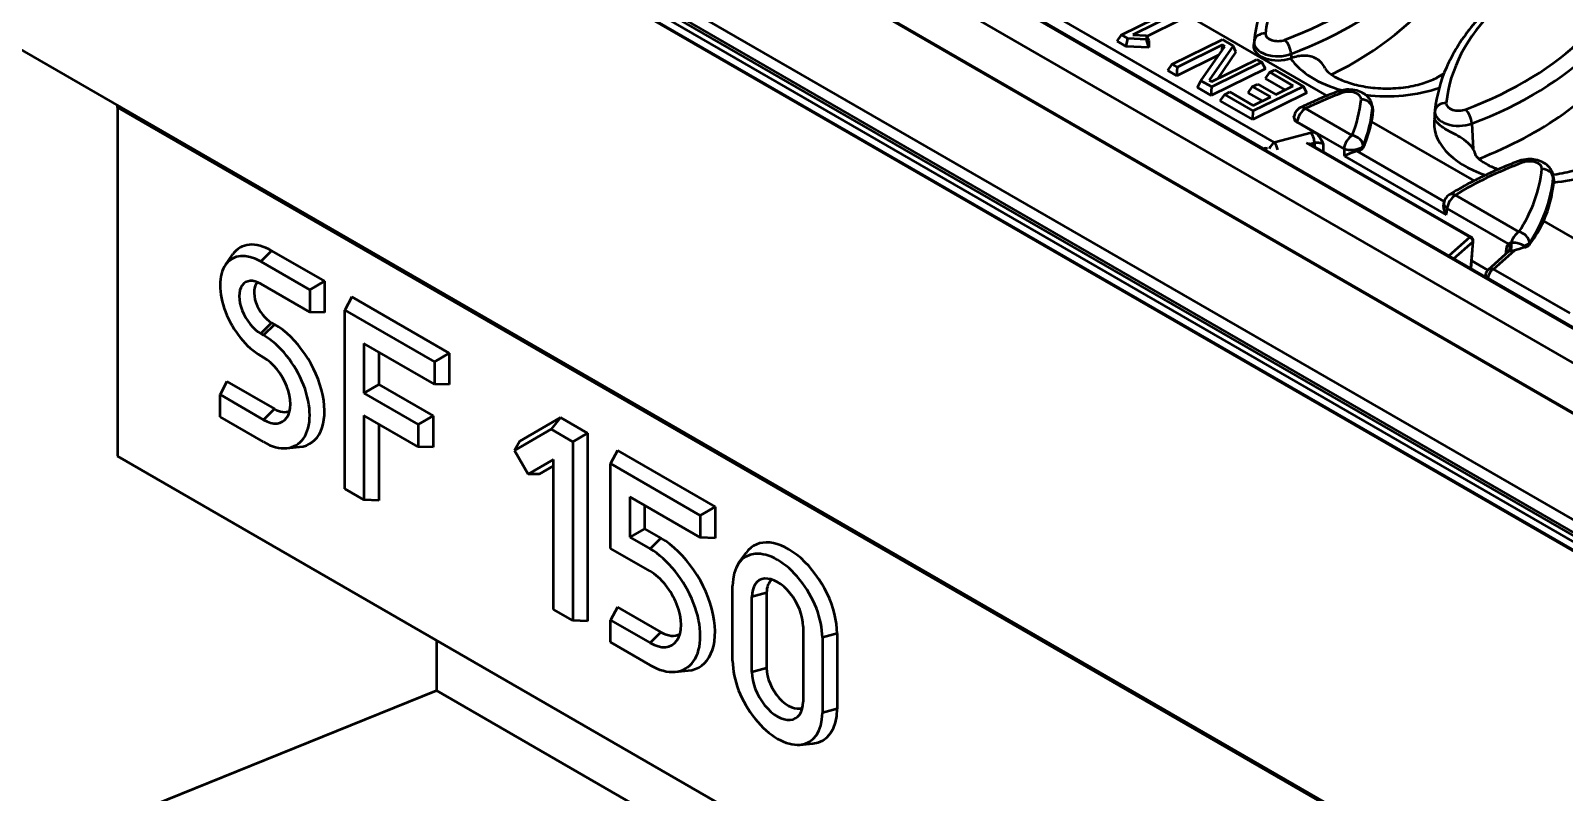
# Model space of a CAD drawing. Header units: millimetres. Extents: x 0 to 2219, y -32 to 1188.
# Drawn here: x 194.9 to 274.9, y 131.4 to 171.1 of the extents above; entities that cross this region are included whole.
import ezdxf

# ---------------------------------------------------------------- set-up
doc = ezdxf.new("R2010")
doc.units = ezdxf.units.MM
doc.header["$LTSCALE"] = 2
doc.layers.add('Sichtbar (ISO)', color=7, linetype='Continuous', lineweight=50)
doc.layers.add('Sichtbar schmal (ISO)', color=7, linetype='Continuous', lineweight=50)

msp = doc.modelspace()

# ---------------------------------------------------------------- linework, layer by layer
at = {"layer": 'Sichtbar (ISO)'}
for p, q in [((334.6797, 121.4207), (193.2583, 203.0704)), ((191.6027, 202.1623), (333.024, 120.5126)), ((190.5127, 192.9936), (331.9341, 111.344)), ((252.1904, 173.7139), (262.5332, 167.7425)), ((251.8314, 170.9168), (254.4466, 172.2)), ((254.7121, 172.0467), (252.4113, 170.9177)), ((254.8966, 171.6997), (253.1485, 170.842)), ((251.6047, 170.5879), (251.8314, 170.9168)), ((252.0761, 170.3158), (251.6047, 170.5879)), ((252.1573, 170.7287), (251.8314, 170.9168)), ((252.0761, 170.3158), (252.1573, 170.7287)), ((253.1285, 170.6858), (252.1573, 170.7287)), ((252.4113, 170.9177), (253.128, 170.8861)), ((253.252, 170.6194), (253.128, 170.8861)), ((253.128, 170.8861), (253.1285, 170.6858)), ((253.2529, 170.2639), (253.1285, 170.6858)), ((253.252, 170.6194), (253.2529, 170.2639)), ((254.4713, 169.3926), (257.0865, 170.6758)), ((257.0872, 170.3926), (254.7368, 169.2393)), ((257.6443, 170.3537), (256.4035, 168.5598)), ((257.0747, 170.1239), (257.0872, 170.3926)), ((257.0865, 170.6758), (257.6443, 170.3537)), ((257.2111, 170.3211), (257.0872, 170.3926)), ((257.7912, 170.0285), (257.6443, 170.3537)), ((258.7429, 170.6328), (258.7208, 170.4276)), ((194.1483, 170.3189), (263.7276, 130.1473)), ((253.2529, 170.2639), (252.0761, 170.3158)), ((256.8916, 169.8592), (254.7159, 168.7916)), ((255.9703, 168.5272), (257.2111, 170.3211)), ((256.5274, 168.4883), (258.8778, 169.6416)), ((257.7912, 170.0285), (256.8278, 168.6357)), ((258.8778, 169.6416), (259.1433, 169.4883)), ((254.2445, 169.0638), (254.4713, 169.3926)), ((254.7159, 168.7916), (254.2445, 169.0638)), ((254.7368, 169.2393), (254.4713, 169.3926)), ((254.7159, 168.7916), (254.7368, 169.2393)), ((259.3278, 169.1413), (256.5073, 167.7574)), ((259.1433, 169.4883), (256.5282, 168.2051)), ((259.3278, 169.1413), (259.1433, 169.4883)), ((259.3291, 168.6385), (259.5559, 168.9674)), ((259.5559, 168.9674), (259.8206, 169.0973)), ((260.7815, 168.2597), (259.5559, 168.9674)), ((259.8206, 169.0973), (261.3118, 168.2363)), ((268.371, 168.7449), (268.6359, 168.8978)), ((255.7811, 168.1766), (255.9703, 168.5272)), ((256.5073, 167.7574), (255.7811, 168.1766)), ((256.5282, 168.2051), (255.9703, 168.5272)), ((256.4035, 168.5598), (256.5274, 168.4883)), ((256.5073, 167.7574), (256.5282, 168.2051)), ((257.2055, 167.8141), (257.4702, 167.944)), ((257.4702, 167.944), (258.6959, 167.2364)), ((258.4367, 167.8986), (258.6635, 168.2274)), ((258.6635, 168.2274), (258.9283, 168.3573)), ((259.6063, 167.6831), (258.6635, 168.2274)), ((261.3118, 168.2363), (258.6966, 166.9532)), ((258.9283, 168.3573), (259.8711, 167.813)), ((260.351, 168.0485), (259.3291, 168.6385)), ((259.8711, 167.813), (260.7815, 168.2597)), ((261.4962, 167.8894), (261.3118, 168.2363)), ((199.4717, 167.1388), (199.4717, 148.9559)), ((256.9787, 167.4852), (257.2055, 167.8141)), ((258.6757, 166.5054), (256.9787, 167.4852)), ((258.6966, 166.9532), (257.2055, 167.8141)), ((259.1758, 167.4719), (258.4367, 167.8986)), ((261.4962, 167.8894), (258.6757, 166.5054)), ((258.6959, 167.2364), (259.6063, 167.6831)), ((264.9135, 167.1768), (264.9356, 166.9716)), ((258.6757, 166.5054), (258.6966, 166.9532)), ((260.8152, 166.628), (260.8228, 166.6756)), ((260.99, 166.3639), (261.902, 165.8374)), ((264.8698, 166.3935), (270.2091, 163.3108)), ((268.171, 167.004), (268.1489, 166.7988)), ((259.1976, 165.0003), (259.3442, 165.0367)), ((270.0707, 160.3694), (261.5839, 165.2692)), ((274.3416, 163.5479), (274.3644, 163.3355)), ((268.6267, 162.0758), (268.6393, 162.1599)), ((273.8433, 161.2126), (278.0621, 158.7769)), ((270.0513, 158.7339), (270.17, 160.1798)), ((205.106, 158.937), (205.4935, 159.4857)), ((207.5126, 159.6637), (210.2703, 158.0715)), ((272.0102, 159.6235), (270.9431, 158.6681)), ((206.9469, 159.0993), (209.4987, 157.626)), ((270.0844, 159.1371), (270.9255, 158.6514)), ((270.8134, 158.4227), (270.7975, 158.3031)), ((209.4987, 156.4685), (206.9469, 157.9418)), ((210.2703, 158.0715), (209.4987, 157.626)), ((209.4987, 157.626), (209.4987, 156.4685)), ((210.2703, 158.0715), (210.2703, 156.4385)), ((211.6845, 157.255), (211.3247, 156.5718)), ((211.6845, 157.255), (216.7757, 154.3156)), ((210.2703, 156.4385), (209.4987, 156.4685)), ((211.3247, 156.5718), (216.0041, 153.8701)), ((211.3247, 147.2493), (211.3247, 156.5718)), ((206.9469, 155.3434), (207.0883, 155.2618)), ((207.5126, 155.9078), (207.654, 155.8261)), ((216.0041, 152.7126), (212.3271, 154.8355)), ((212.3271, 154.8355), (212.3271, 152.2371)), ((213.0987, 154.3901), (213.0987, 152.6826)), ((207.0883, 154.1043), (206.9469, 154.1859)), ((216.7757, 154.3156), (216.0041, 153.8701)), ((216.0041, 153.8701), (216.0041, 152.7126)), ((216.7757, 154.3156), (216.7757, 152.6826)), ((205.1791, 152.8459), (204.8193, 152.1627)), ((205.1791, 152.8459), (207.654, 151.417)), ((204.8193, 152.1627), (207.0883, 150.8527)), ((204.8193, 151.0052), (204.8193, 152.1627)), ((213.0987, 152.6826), (212.3271, 152.2371)), ((212.3271, 152.2371), (215.1556, 150.6041)), ((213.0987, 152.6826), (215.9272, 151.0496)), ((216.7757, 152.6826), (216.0041, 152.7126)), ((207.0883, 149.6952), (204.8193, 151.0052)), ((215.1556, 149.4466), (212.3271, 151.0796)), ((212.3271, 151.0796), (212.3271, 146.6706)), ((213.0987, 150.6342), (213.0987, 146.6405)), ((215.9272, 151.0496), (215.1556, 150.6041)), ((215.1556, 150.6041), (215.1556, 149.4466)), ((215.9272, 151.0496), (215.9272, 149.4166)), ((220.1781, 149.2485), (222.0936, 150.3544)), ((220.4526, 149.7432), (222.574, 150.968)), ((222.574, 150.968), (222.0936, 150.3544)), ((222.0936, 150.3544), (223.2166, 149.706)), ((222.574, 150.968), (223.9882, 150.1515)), ((220.4526, 149.7432), (220.1781, 149.2485)), ((223.9882, 150.1515), (223.2166, 149.706)), ((223.2166, 149.706), (223.2166, 140.3835)), ((223.9882, 150.1515), (223.9882, 140.3535)), ((199.4717, 148.9559), (263.7276, 111.8578)), ((208.2967, 149.3725), (208.9656, 149.4338)), ((215.9272, 149.4166), (215.1556, 149.4466)), ((220.8869, 148.0208), (220.1781, 149.2485)), ((222.2142, 148.7871), (220.8869, 148.0208)), ((222.2142, 140.9623), (222.2142, 148.7871)), ((225.5438, 149.2533), (225.184, 148.5701)), ((225.5438, 149.2533), (230.635, 146.3139)), ((221.4526, 148.0112), (220.8869, 148.0208)), ((222.2142, 148.4508), (221.4526, 148.0112)), ((225.184, 144.1466), (225.184, 148.5701)), ((225.184, 148.5701), (229.8634, 145.8685)), ((212.3271, 146.6706), (211.3247, 147.2493)), ((213.0987, 146.6405), (212.3271, 146.6706)), ((229.8634, 144.711), (226.1864, 146.8339)), ((226.1864, 146.8339), (226.1864, 144.7254)), ((226.958, 146.3884), (226.958, 145.1708)), ((230.635, 146.3139), (229.8634, 145.8685)), ((229.8634, 145.8685), (229.8634, 144.711)), ((230.635, 146.3139), (230.635, 144.6809)), ((226.958, 145.1708), (226.1864, 144.7254)), ((226.958, 145.1708), (227.8065, 144.6809)), ((227.2409, 142.9591), (225.184, 144.1466)), ((226.1864, 144.7254), (227.2409, 144.1166)), ((230.635, 144.6809), (229.8634, 144.711)), ((231.8632, 143.3666), (232.2507, 143.9152)), ((231.548, 138.2751), (231.548, 142.1942)), ((232.5504, 137.6963), (232.5504, 141.6155)), ((233.322, 141.8232), (233.322, 137.904)), ((223.2166, 140.3835), (222.2142, 140.9623)), ((225.5438, 141.0884), (225.184, 140.4051)), ((225.5438, 141.0884), (227.8065, 139.782)), ((223.9882, 140.3535), (223.2166, 140.3835)), ((225.184, 139.2476), (225.184, 140.4051)), ((225.184, 140.4051), (227.2409, 139.2176)), ((235.2249, 140.0713), (235.2249, 136.1522)), ((216.1075, 139.3513), (216.1075, 136.7385)), ((227.2409, 138.0601), (225.184, 139.2476)), ((236.2274, 139.4926), (236.2274, 135.5734)), ((236.9989, 139.7003), (236.9989, 135.7811)), ((228.5555, 137.7091), (229.2244, 137.7704)), ((194.1483, 127.8611), (216.1075, 136.7385)), ((216.1075, 136.7385), (263.7276, 109.245)), ((235.0606, 133.9094), (235.7295, 133.9707))]:
    msp.add_line(p, q, dxfattribs=at)
for centre, radius, start, end in [((261.4161, 166.5869), 0.6, 116.043523, 170.990729), ((269.233, 162.0738), 0.6, 121.629499, 171.532285), ((269.9707, 160.1961), 0.2, 355.303068, 60), ((271.2099, 158.3701), 0.4, 131.837104, 172.449087)]:
    msp.add_arc(centre, radius, start, end, dxfattribs=at)
for centre, major_axis, ratio, start_param, end_param in [((249.7714, 177.6906), (20.085, 0), 0.5773503, 5.4166138, 5.9067594), ((259.982, 170.3201), (-1.27, 0), 0.5773503, 6.2270729, 8.4026559), ((278.5927, 169.7165), (-19.91, 0), 0.5773503, 6.221282, 6.2270729), ((259.4738, 169.758), (-1.9176, -0.4011), 0.1888497, 2.1873675, 2.2094702), ((259.1995, 174.0618), (20.085, 0), 0.5773503, 5.3071144, 5.9067594), ((194.481, 165.1212), (3.9364, 4.6029), 0.6665317, 5.6211331, 5.6431531), ((245.1494, 168.3483), (-19.8175, 1.2), 0.5326124, 2.9399809, 3.069717), ((245.0573, 167.5298), (19.91, 0), 0.5773503, 6.1841724, 6.2270729), ((263.668, 166.9262), (1.27, 0), 0.5773503, 6.2270729, 6.3450887), ((269.4101, 166.6912), (-1.27, 0), 0.5773503, 6.2270729, 6.4076939), ((288.0208, 166.0876), (-19.91, 0), 0.5773503, 6.221282, 6.2270729), ((254.4854, 163.9009), (19.91, 0), 0.5773503, 6.0471357, 6.2245027), ((274.2984, 161.3852), (-0.1295, -2.2667), 0.0319642, 3.7436047, 3.7659192), ((254.5776, 164.5833), (-19.832, 1.2008), 0.5326124, 2.80889, 2.9321603), ((207.5126, 156.9692), (-1.65, 2.8579), 0.5773503, 5.4977871, 6.5434805), ((206.9469, 156.6426), (-1.5044, 2.6057), 0.5773503, 5.4977871, 8.6393798), ((206.9469, 156.6426), (-0.7956, 1.378), 0.5773503, 5.4977871, 8.6393798), ((207.5126, 156.9692), (-0.65, 1.1258), 0.5773503, 0.1495106, 2.3561945), ((207.0883, 152.4785), (1.7044, -2.9521), 0.5773503, 5.4977871, 8.6393798), ((207.654, 152.8051), (1.85, -3.2043), 0.5773503, 6.0228901, 8.6393798), ((207.0883, 152.4785), (0.9956, -1.7244), 0.5773503, 5.4977871, 8.6393798), ((207.654, 152.8051), (0.85, -1.4722), 0.5773503, 5.4977871, 6.2298105), ((227.2409, 141.0884), (1.8544, -3.2119), 0.5773503, 5.4977871, 8.6393798), ((227.8065, 141.415), (2, -3.4641), 0.5773503, 6.0228901, 8.6393798), ((233.8877, 140.8434), (-1.6544, 2.8655), 0.5773503, 3.9269908, 7.0685835), ((234.4533, 141.17), (-1.8, 3.1177), 0.5773503, 3.9269908, 6.5434805), ((227.2409, 141.0884), (1.1456, -1.9842), 0.5773503, 5.4977871, 8.6393798), ((233.8877, 140.8434), (-0.9456, 1.6378), 0.5773503, 3.9269908, 7.0685835), ((234.4533, 141.17), (-0.8, 1.3856), 0.5773503, 0.0728336, 0.7853982), ((227.8065, 141.415), (1, -1.7321), 0.5773503, 5.4977871, 6.2764431), ((233.8877, 136.9242), (1.6544, -2.8655), 0.5773503, 3.9269908, 7.0685835), ((233.8877, 136.9242), (0.9456, -1.6378), 0.5773503, 3.9269908, 7.0685835), ((234.4533, 137.2508), (0.8, -1.3856), 0.5773503, 3.9269908, 6.2103517), ((234.4533, 137.2508), (1.8, -3.1177), 0.5773503, 6.0228901, 7.0685835)]:
    msp.add_ellipse(centre, major_axis=major_axis, ratio=ratio, start_param=start_param, end_param=end_param, dxfattribs=at)
for points, knots in [([(267.8137, 179.7587), (266.7889, 179.3713), (265.8239, 178.9278), (264.0456, 177.941), (263.2323, 177.3978), (261.785, 176.226), (261.1511, 175.5973), (260.0876, 174.2709), (259.6579, 173.573), (259.0258, 172.1301), (258.8236, 171.3849), (258.7429, 170.6328)], [2.93590568, 2.93590568, 2.93590568, 2.93590568, 3.12174204, 3.12174204, 3.30757839, 3.30757839, 3.49341475, 3.49341475, 3.67925111, 3.67925111, 3.86508746, 3.86508746, 3.86508746, 3.86508746]), ([(277.2418, 176.1298), (276.217, 175.7424), (275.252, 175.2989), (273.4737, 174.3122), (272.6604, 173.7689), (271.2131, 172.5971), (270.5792, 171.9684), (269.5157, 170.6421), (269.086, 169.9442), (268.4539, 168.5012), (268.2517, 167.7561), (268.171, 167.004)], [2.93590568, 2.93590568, 2.93590568, 2.93590568, 3.12174204, 3.12174204, 3.30757839, 3.30757839, 3.49341475, 3.49341475, 3.67925111, 3.67925111, 3.86508746, 3.86508746, 3.86508746, 3.86508746]), ([(262.4475, 169.161), (262.4335, 169.1926), (262.4184, 169.2232), (262.3019, 169.4355), (262.1613, 169.5769), (261.8074, 169.7781), (261.5922, 169.8307), (261.1412, 169.8328), (260.911, 169.7903), (260.6777, 169.7063)], [-1.56802425, -1.56802425, -1.56802425, -1.56802425, -1.5333565, -1.5333565, -1.32040164, -1.32040164, -1.0930995, -1.0930995, -0.8840753, -0.8840753, -0.8840753, -0.8840753]), ([(262.4474, 169.1613), (262.4474, 169.1613), (262.4813, 169.0964), (262.6735, 168.9227), (262.7961, 168.8313), (263.124, 168.6438), (263.3313, 168.5477), (263.8246, 168.3724), (264.1147, 168.2946), (264.7521, 168.1779), (265.1014, 168.1411), (265.8155, 168.1206), (266.1804, 168.1381), (266.8737, 168.225), (267.2024, 168.2939), (267.7772, 168.4643), (268.0261, 168.5643), (268.2792, 168.6935), (268.3266, 168.7192), (268.371, 168.7449)], [4.1990628, 4.1990628, 4.1990628, 4.1990628, 4.4955501, 4.4955501, 4.7170805, 4.7170805, 4.9459551, 4.9459551, 5.1905474, 5.1905474, 5.4480945, 5.4480945, 5.7114814, 5.7114814, 5.9721209, 5.9721209, 6.2215073, 6.2215073, 6.2831853, 6.2831853, 6.2831853, 6.2831853]), ([(263.0997, 167.9648), (262.9643, 167.9137), (262.8301, 167.8615), (262.5637, 167.7554), (262.4315, 167.7013), (262.1695, 167.5913), (262.0397, 167.5353), (261.7822, 167.4215), (261.6546, 167.3637), (261.4019, 167.2462), (261.2767, 167.1866), (261.1527, 167.126)], [2.93590568, 2.93590568, 2.93590568, 2.93590568, 2.96044432, 2.96044432, 2.98498296, 2.98498296, 3.00952161, 3.00952161, 3.03406025, 3.03406025, 3.05859889, 3.05859889, 3.05859889, 3.05859889]), ([(264.9135, 167.1768), (264.9036, 167.2696), (264.8775, 167.3588), (264.7995, 167.5274), (264.7455, 167.6043), (264.6109, 167.7517), (264.5274, 167.8155), (264.3285, 167.9337), (264.2105, 167.9798), (263.9571, 168.0464), (263.8209, 168.0635), (263.5492, 168.0661), (263.4138, 168.0518), (263.2201, 168.0057), (263.1594, 167.9874), (263.0997, 167.9648)], [0.8473015, 0.8473015, 0.8473015, 0.8473015, 1.0461813, 1.0461813, 1.2705319, 1.2705319, 1.5560441, 1.5560441, 1.9290652, 1.9290652, 2.3395873, 2.3395873, 2.7469542, 2.7469542, 2.9359057, 2.9359057, 2.9359057, 2.9359057]), ([(260.8152, 166.628), (260.8143, 166.6221), (260.8137, 166.616), (260.8116, 166.5722), (260.8226, 166.5336), (260.8602, 166.4718), (260.8805, 166.4476), (260.9295, 166.403), (260.9578, 166.3825), (260.99, 166.3639)], [0.11625334, 0.11625334, 0.11625334, 0.11625334, 0.12495392, 0.12495392, 0.17889334, 0.17889334, 0.21524331, 0.21524331, 0.24987374, 0.24987374, 0.24987374, 0.24987374]), ([(270.1683, 164.9588), (270.1183, 165.0428), (270.0592, 165.1199), (269.8796, 165.3121), (269.7422, 165.4201), (269.4525, 165.6064), (269.3129, 165.6837), (269.0336, 165.8335), (268.9009, 165.9029), (268.6517, 166.0467), (268.5395, 166.1185), (268.3358, 166.2812), (268.2526, 166.3712), (268.1768, 166.5102), (268.1598, 166.555), (268.15, 166.6001)], [-3.17667863, -3.17667863, -3.17667863, -3.17667863, -3.08462917, -3.08462917, -2.93003055, -2.93003055, -2.80719283, -2.80719283, -2.69575423, -2.69575423, -2.58710094, -2.58710094, -2.46310201, -2.46310201, -2.40549735, -2.40549735, -2.40549735, -2.40549735]), ([(262.3661, 165.2199), (262.3658, 165.2205), (262.3655, 165.2211), (262.3063, 165.3357), (262.2431, 165.4577), (262.1247, 165.6316), (262.0737, 165.6948), (261.9814, 165.7832), (261.9421, 165.8142), (261.9018, 165.8375)], [-0.0004951, -0.0004951, -0.0004951, -0.0004951, 0, 0, 0.09632197, 0.09632197, 0.15788072, 0.15788072, 0.19979193, 0.19979193, 0.19979193, 0.19979193]), ([(264.1106, 164.8598), (264.0999, 164.8575), (264.089, 164.8551), (264.0658, 164.8495), (264.0534, 164.8462), (264.0074, 164.8335), (263.9735, 164.8227), (263.8757, 164.7887), (263.8078, 164.7612), (263.6801, 164.7057), (263.6247, 164.6804), (263.5287, 164.6349), (263.4867, 164.6142), (263.4498, 164.5954), (263.4492, 164.5951), (263.4487, 164.5949)], [-0.21593865, -0.21593865, -0.21593865, -0.21593865, -0.20534487, -0.20534487, -0.19351355, -0.19351355, -0.16171514, -0.16171514, -0.10109306, -0.10109306, -0.04874494, -0.04874494, 0, 0, 0.00070946, 0.00070946, 0.00070946, 0.00070946]), ([(264.1106, 164.8598), (264.1508, 164.868), (264.1887, 164.8789), (264.2586, 164.9051), (264.2905, 164.9205), (264.3472, 164.9549), (264.3718, 164.974), (264.4118, 165.0148), (264.4272, 165.0365), (264.4375, 165.0591)], [0.00007343, 0.00007343, 0.00007343, 0.00007343, 0.03342109, 0.03342109, 0.06685444, 0.06685444, 0.10058461, 0.10058461, 0.13390116, 0.13390116, 0.13390116, 0.13390116]), ([(270.3088, 164.6169), (270.2802, 164.7285), (270.239, 164.8326), (270.1801, 164.9386), (270.1742, 164.9487), (270.1683, 164.9588)], [-1.64303488, -1.64303488, -1.64303488, -1.64303488, -1.53496134, -1.53496134, -1.52336274, -1.52336274, -1.52336274, -1.52336274]), ([(272.5278, 164.336), (272.2653, 164.2367), (272.0067, 164.1338), (271.498, 163.9209), (271.2478, 163.8108), (270.7564, 163.5838), (270.5151, 163.4668), (270.0421, 163.226), (269.8103, 163.1023), (269.3568, 162.8483), (269.135, 162.7181), (268.9184, 162.5847)], [2.93590568, 2.93590568, 2.93590568, 2.93590568, 2.9835044, 2.9835044, 3.03110312, 3.03110312, 3.07870184, 3.07870184, 3.12630057, 3.12630057, 3.17389929, 3.17389929, 3.17389929, 3.17389929]), ([(270.3041, 164.6252), (270.3041, 164.6252), (270.3078, 164.6176), (270.3412, 164.5688), (270.4007, 164.4965), (270.6105, 164.3265), (270.7515, 164.2323), (271.0856, 164.0595), (271.2699, 163.9803), (271.476, 163.9096)], [4.19906285, 4.19906285, 4.19906285, 4.19906285, 4.30401709, 4.30401709, 4.54590981, 4.54590981, 4.76723565, 4.76723565, 4.96167414, 4.96167414, 4.96167414, 4.96167414]), ([(274.3416, 163.5479), (274.3316, 163.6407), (274.3056, 163.7299), (274.2276, 163.8986), (274.1735, 163.9754), (274.039, 164.1228), (273.9555, 164.1866), (273.7566, 164.3049), (273.6386, 164.3509), (273.3852, 164.4175), (273.249, 164.4347), (272.9773, 164.4373), (272.8419, 164.4229), (272.6482, 164.3769), (272.5875, 164.3585), (272.5278, 164.336)], [0.8473015, 0.8473015, 0.8473015, 0.8473015, 1.0461813, 1.0461813, 1.2705319, 1.2705319, 1.5560441, 1.5560441, 1.9290652, 1.9290652, 2.3395873, 2.3395873, 2.7469542, 2.7469542, 2.9359057, 2.9359057, 2.9359057, 2.9359057]), ([(274.3267, 163.6386), (274.3468, 163.6409), (274.3669, 163.6433), (274.5759, 163.6695), (274.76, 163.7009), (275.1123, 163.7767), (275.2805, 163.8212), (275.5949, 163.9203), (275.7411, 163.9749), (276.0061, 164.0894), (276.1248, 164.1494), (276.2278, 164.2088)], [5.69668272, 5.69668272, 5.69668272, 5.69668272, 5.71180925, 5.71180925, 5.85465326, 5.85465326, 5.99749728, 5.99749728, 6.14034129, 6.14034129, 6.28318531, 6.28318531, 6.28318531, 6.28318531]), ([(268.7592, 161.5288), (268.7588, 161.5296), (268.7584, 161.5303), (268.7259, 161.5894), (268.6985, 161.6503), (268.6541, 161.7764), (268.6373, 161.8425), (268.6204, 161.9653), (268.619, 162.0235), (268.6268, 162.0758)], [-0.20663481, -0.20663481, -0.20663481, -0.20663481, -0.20600495, -0.20600495, -0.15598746, -0.15598746, -0.10304396, -0.10304396, -0.05417519, -0.05417519, -0.05417519, -0.05417519]), ([(272.8428, 159.8451), (272.9041, 159.8604), (272.9593, 159.8818), (273.0514, 159.934), (273.0882, 159.9647), (273.1132, 159.9985)], [0.00001177, 0.00001177, 0.00001177, 0.00001177, 0.05259511, 0.05259511, 0.10516075, 0.10516075, 0.10516075, 0.10516075])]:
    msp.add_open_spline(points, degree=3, knots=knots, dxfattribs=at)
for points in [[(274.3644, 163.3354), (274.3671, 163.3103), (274.367, 163.2837), (274.3641, 163.2558)], [(272.0107, 159.624), (272.0114, 159.6246), (272.0123, 159.6255), (272.0133, 159.6265)], [(272.0133, 159.6265), (272.0149, 159.6283), (272.0157, 159.6295), (272.0157, 159.6295)], [(272.8427, 159.8451), (272.661, 159.7789), (272.4547, 159.7106), (272.3124, 159.6761)], [(272.813, 159.9275), (272.823, 159.9), (272.8329, 159.8725), (272.8427, 159.8451)]]:
    msp.add_open_spline(points, degree=3, dxfattribs=at)
at = {"layer": 'Sichtbar schmal (ISO)'}
for p, q in [((193.1583, 203.0605), (334.5797, 121.4108)), ((191.037, 199.8496), (332.4583, 118.2)), ((332.4656, 118.2558), (191.0443, 199.9054)), ((332.0341, 112.1027), (190.6127, 193.7524)), ((190.7542, 193.834), (332.1755, 112.1844)), ((191.037, 194.3239), (332.4583, 112.6743)), ((190.4713, 193.5074), (331.8927, 111.8578)), ((331.8927, 111.4355), (190.4713, 193.0852)), ((216.0566, 189.9159), (259.2075, 165.0028)), ((259.8009, 165.3072), (232.5754, 181.0259)), ((258.7361, 170.5665), (258.714, 170.3612)), ((260.6656, 169.9233), (260.6777, 169.7063)), ((199.4717, 167.1388), (263.7276, 130.0406)), ((260.99, 166.3639), (260.9935, 166.3856)), ((263.4279, 164.9801), (260.9935, 166.3856)), ((263.8506, 165.6713), (261.4161, 167.0768)), ((264.9139, 167.0918), (264.936, 166.8851)), ((268.1642, 166.9376), (268.1421, 166.7323)), ((261.7077, 165.8039), (259.8009, 165.3072)), ((270.0937, 166.2944), (270.1683, 164.9588)), ((259.2452, 164.9728), (259.4449, 165.0224)), ((261.4614, 165.2859), (269.983, 160.3659)), ((261.6467, 165.233), (261.8857, 165.2952)), ((261.8857, 165.2952), (261.8825, 165.0968)), ((262.3596, 164.8214), (262.3661, 165.2199)), ((263.4279, 164.9801), (263.4292, 164.9556)), ((268.6553, 162.2358), (264.1106, 164.8598)), ((264.4375, 165.0591), (264.4329, 165.1462)), ((263.4487, 164.5949), (268.7592, 161.5288)), ((274.342, 163.4629), (274.3641, 163.2558)), ((272.5505, 160.6484), (269.233, 162.5637)), ((268.8071, 161.8507), (268.8104, 161.8725)), ((272.0001, 160.0309), (268.8104, 161.8725)), ((269.983, 160.3659), (268.8885, 159.4052)), ((269.1512, 159.2536), (270.1433, 160.1244)), ((270.1433, 160.1244), (270.03, 158.7462)), ((273.1132, 159.9985), (273.1103, 160.0801)), ((207.5126, 159.6637), (206.9469, 159.0993)), ((271.2311, 158.708), (272.3124, 159.6761)), ((271.8863, 159.7625), (271.8487, 159.4789)), ((275.2132, 156.4089), (271.2311, 158.708)), ((270.9271, 158.2283), (270.9281, 158.2359)), ((270.9281, 158.2359), (314.079, 133.3227)), ((207.5126, 155.9078), (206.9469, 155.3434)), ((207.654, 155.8261), (207.0883, 155.2618)), ((207.654, 151.417), (207.0883, 150.8527)), ((227.8065, 144.6809), (227.2409, 144.1166)), ((233.322, 141.8232), (232.5504, 141.6155)), ((227.8065, 139.782), (227.2409, 139.2176)), ((236.9989, 139.7003), (236.2274, 139.4926)), ((233.322, 137.904), (232.5504, 137.6963)), ((236.9989, 135.7811), (236.2274, 135.5734))]:
    msp.add_line(p, q, dxfattribs=at)
for centre, major_axis, ratio, start_param, end_param in [((278.5927, 170.3697), (-19.2902, 0), 0.5773503, 5.2921002, 6.2270729), ((249.7714, 179.9768), (19.2902, 0), 0.5773503, 5.2921002, 6.2270729), ((249.7714, 179.5296), (19.8879, 0), 0.5773503, 5.2921002, 6.2270729), ((288.0208, 166.7408), (-19.2902, 0), 0.5773503, 5.2921002, 6.2270729), ((259.1995, 176.3479), (19.2902, 0), 0.5773503, 5.2921002, 6.2270729), ((259.1995, 175.9007), (19.8879, 0), 0.5773503, 5.2921002, 6.2270729), ((259.982, 170.5261), (-1.2479, 0), 0.5773503, 6.2270729, 8.4336928), ((259.3329, 170.5044), (-0.5972, 0.0581), 0.8152115, 4.7915366, 6.2750665), ((278.5927, 169.9225), (-19.8879, 0), 0.5773503, 6.221282, 6.2270729), ((259.982, 170.9733), (-0.6502, 0), 0.5773503, 6.2270729, 8.4336928), ((260.3382, 170.1693), (-0.2122, 0.5612), 0.4472624, 4.0979583, 5.5814881), ((265.6591, 170.8368), (-5.3909, 0), 0.5773503, 0.3757938, 1.1234984), ((269.471, 166.8396), (-1.1, 1.9053), 0.5773503, 6.0834549, 6.2831853), ((263.3118, 167.4036), (-0.2122, 0.5612), 0.4472624, 5.5814881, 6.2831853), ((263.668, 167.5794), (0.6502, 0), 0.5773503, 6.2270729, 8.4336928), ((265.6591, 170.8368), (5.3909, 0), 0.5773503, 4.5058998, 5.243556), ((261.4161, 166.5869), (-0.2634, 0.5391), 0.5275015, 5.5359788, 6.2831853), ((273.8787, 158.5759), (19.2902, 0), 0.5773503, 2.1505075, 2.2732007), ((245.0573, 168.183), (19.2902, 0), 0.5773503, 6.0557044, 6.2270729), ((264.3172, 167.0685), (0.5972, -0.0581), 0.8152115, 0.1664141, 1.6499439), ((263.668, 167.1322), (1.2479, 0), 0.5773503, 6.2270729, 6.3450887), ((268.761, 166.8755), (-0.5972, 0.0581), 0.8152115, 4.7915366, 6.2750665), ((269.4101, 167.3444), (-0.6502, 0), 0.5773503, 6.2270729, 8.4336928), ((261.4161, 166.5869), (0.3, 0.5196), 0.5773503, 0.7853982, 2.268928), ((245.0573, 167.7358), (19.8879, 0), 0.5773503, 6.0557044, 6.2270729), ((273.5158, 166.3007), (-5.3909, 0), 0.5773503, 6.1868197, 7.3284934), ((269.4101, 166.8972), (-1.2479, 0), 0.5773503, 6.2270729, 8.4336928), ((288.0208, 166.2936), (-19.8879, 0), 0.5773503, 6.221282, 6.2270729), ((269.7663, 166.5404), (0.2122, -0.5612), 0.4472624, 0.9563656, 2.4398955), ((262.1054, 165.415), (-0.799, 0.0514), 0.5328669, 5.0042006, 5.2673052), ((263.8506, 165.1814), (-0.3, -0.5196), 0.5773503, 3.9269908, 5.4105207), ((263.8506, 165.1814), (-0.5569, 0.2233), 0.7954617, 3.5375994, 5.0211293), ((259.7797, 164.9693), (-0.2, -0.3464), 0.5773503, 3.8520634, 5.0208444), ((259.7797, 164.9693), (0.1008, -0.3871), 0.4443912, 1.3272035, 2.5050339), ((283.3067, 154.947), (19.2902, 0), 0.5773503, 2.1505075, 2.3885011), ((272.7399, 163.7747), (-0.2122, 0.5612), 0.4472624, 5.5814881, 6.2831853), ((273.0961, 163.9506), (0.6502, 0), 0.5773503, 6.2270729, 8.4336928), ((273.5158, 166.3007), (5.3909, 0), 0.5773503, 4.8698388, 5.4977871), ((254.4854, 164.5541), (19.2902, 0), 0.5773503, 5.9248738, 6.2270729), ((254.4854, 164.1069), (19.8879, 0), 0.5773503, 5.9248738, 6.2270729), ((273.7453, 163.4396), (0.5972, -0.0581), 0.8152115, 0.1664141, 1.6499439), ((273.0961, 163.5034), (1.2479, 0), 0.5773503, 6.2270729, 6.3450887), ((269.233, 162.0738), (0.3, 0.5196), 0.5773503, 0.7853982, 2.268928), ((269.233, 162.0738), (-0.3147, 0.5109), 0.595698, 5.4811034, 6.2831853), ((269.9707, 160.1961), (0.1, 0.1732), 0.5773503, 0, 0.6981317), ((269.9707, 160.1961), (-0.1319, 0.1503), 0.7561082, 3.7174387, 5.3526319), ((269.9707, 160.1961), (0.1993, -0.0164), 0.6270768, 5.8080002, 6.2831853), ((272.4683, 159.3787), (0.3777, -0.7224), 0.6246526, 3.3648604, 3.8672317), ((272.5505, 160.1585), (-0.3, -0.5196), 0.5773503, 3.9269908, 5.2108911), ((272.5505, 160.1585), (-0.5034, 0.3265), 0.7646411, 3.6892659, 5.1727957), ((271.2099, 158.3701), (-0.3965, 0.0526), 0.5621895, 0, 0.8576504), ((271.2099, 158.3701), (0.2, 0.3464), 0.5773503, 0.7104707, 2.268928), ((271.2099, 158.3701), (-0.2668, 0.298), 0.7495088, 5.3485124, 6.2831853)]:
    msp.add_ellipse(centre, major_axis=major_axis, ratio=ratio, start_param=start_param, end_param=end_param, dxfattribs=at)
for points in [[(260.9935, 166.3856), (260.8717, 166.4704), (260.8086, 166.5818), (260.8236, 166.6809)], [(263.4292, 164.9556), (263.4358, 164.8353), (263.4422, 164.7151), (263.4487, 164.5949)], [(268.8104, 161.8725), (268.6891, 161.9554), (268.6251, 162.0644), (268.6396, 162.1622)], [(268.7592, 161.5288), (268.7752, 161.6361), (268.7912, 161.7434), (268.8071, 161.8507)], [(272.1436, 160.0622), (272.0874, 160.0602), (272.0378, 160.0488), (272.0001, 160.0309)], [(272.813, 159.9275), (272.9358, 159.9577), (273.0514, 160.0105), (273.1103, 160.0801)], [(272.0102, 159.6234), (272.0261, 159.6377), (272.0469, 159.6497), (272.0698, 159.6574)]]:
    msp.add_open_spline(points, degree=3, dxfattribs=at)
for points, knots in [([(261.8857, 165.2952), (261.8874, 165.3704), (261.8748, 165.458), (261.8504, 165.5399), (261.8179, 165.6491), (261.7644, 165.7483), (261.7077, 165.8039)], [0, 0, 0, 0, 0.4285714, 0.4285714, 0.4285714, 1, 1, 1, 1]), ([(261.8857, 165.2952), (261.9718, 165.3171), (262.0767, 165.3179), (262.1732, 165.2973), (262.2456, 165.2819), (262.3134, 165.2547), (262.3661, 165.2199)], [0, 0, 0, 0, 0.5714286, 0.5714286, 0.5714286, 1, 1, 1, 1]), ([(263.4279, 164.9801), (263.5197, 164.9449), (263.6317, 164.927), (263.7438, 164.9233), (263.8655, 164.9192), (263.9887, 164.9316), (264.0977, 164.9578), (264.2521, 164.9949), (264.3858, 165.0609), (264.4329, 165.1462)], [0, 0, 0, 0, 0.2758597, 0.2758597, 0.2758597, 0.5756221, 0.5756221, 0.5756221, 1, 1, 1, 1]), ([(272.0133, 159.6265), (272.0543, 159.6716), (272.0771, 159.7333), (272.0772, 159.8011), (272.0773, 159.8762), (272.0497, 159.9587), (272.0001, 160.0309)], [0.04883095, 0.04883095, 0.04883095, 0.04883095, 0.50000001, 0.50000001, 0.50000001, 1, 1, 1, 1]), ([(272.0698, 159.6574), (272.1151, 159.6956), (272.1472, 159.7563), (272.1603, 159.8282), (272.1734, 159.9001), (272.1675, 159.9832), (272.1436, 160.0622)], [0, 0, 0, 0, 0.5, 0.5, 0.5, 1, 1, 1, 1]), ([(272.813, 159.9275), (272.7732, 159.946), (272.6654, 159.9985), (272.479, 160.0668), (272.2833, 160.0925), (272.1841, 160.077), (272.1436, 160.0622)], [0.00000009, 0.00000009, 0.00000009, 0.00000009, 0.20901512, 0.52540907, 0.76270454, 1, 1, 1, 1]), ([(271.8863, 159.7625), (271.9473, 159.7222), (271.9895, 159.6695), (271.9998, 159.6172), (272.0003, 159.6146)], [0, 0, 0, 0, 0.5, 0.52655376, 0.52655376, 0.52655376, 0.52655376]), ([(272.0698, 159.6574), (272.1017, 159.668), (272.1759, 159.6802), (272.2696, 159.6786), (272.3123, 159.6761)], [0, 0, 0, 0, 0.56226856, 0.99959968, 0.99959968, 0.99959968, 0.99959968])]:
    msp.add_open_spline(points, degree=3, knots=knots, dxfattribs=at)

doc.saveas('drawing.dxf')
